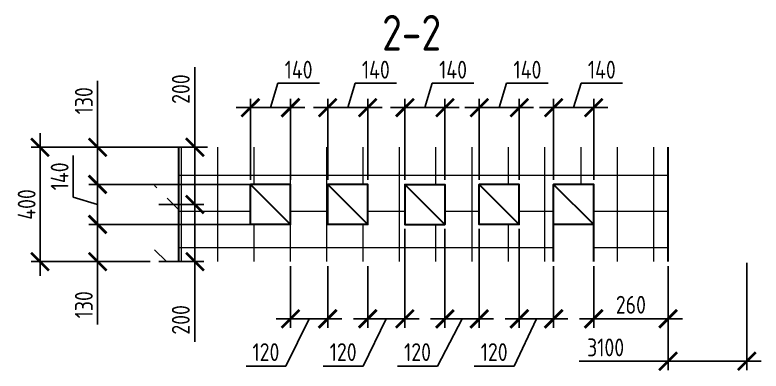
# Model space of a CAD drawing. Header units: millimetres. Extents: x -56498 to 234605, y -296269 to -29969.
# Drawn here: x 159444 to 162053, y -286182 to -284936 of the extents above; entities that cross this region are included whole.
import ezdxf
from ezdxf.enums import TextEntityAlignment as Align

# ---------------------------------------------------------------- set-up
doc = ezdxf.new("R2010")
doc.units = ezdxf.units.MM
doc.header["$LTSCALE"] = 100
doc.header["$PDMODE"] = 35
for name, color, linetype, lineweight in [('0.3', 7, 'Continuous', 30), ('Примітки 0.09', 200, 'Continuous', 9), ('Розміри 0.09', 5, 'Continuous', 9), ('Штрихування 0.09', 253, 'Continuous', 9)]:
    doc.layers.add(name, color=color, linetype=linetype, lineweight=lineweight)
doc.styles.add('GOST 2.304', font='CS_Gost2304.shx')
doc.dimstyles.new('SPDS', dxfattribs={"dimscale": 100, "dimtxt": 2.5, "dimasz": 2.5, "dimexe": 1.25, "dimexo": 0.625, "dimtad": 1, "dimrnd": 0.001, "dimtxsty": 'GOST 2.304', "dimblk": 'ARCHTICK', "dimcen": 2.5, "dimdle": 2, "dimadec": 0, "dimazin": 2, "dimtfac": 0.75, "dimtmove": 1, "dimatfit": 3, "dimfxl": 0, "dimtolj": 1, "dimarcsym": 0})

# ---------------------------------------------------------------- blocks, each defined once
blk = doc.blocks.new('_ArchTick')
at = {"color": 0, "linetype": 'ByBlock', "const_width": 0.15}
blk.add_lwpolyline([(-0.5, -0.5), (0.5, 0.5)], dxfattribs=at)
blk = doc.blocks.new('*D596')
at = {"layer": 'Defpoints', "color": 0, "transparency": 16777216}
for p in [(159733.263531232, -285399.0193500174), (160133.263531232, -285399.0193500174), (160383.263531232, -285529.0193498377)]:
    blk.add_point(p, dxfattribs=at)
at = {"layer": 'Розміри 0.09', "color": 0, "lineweight": -2, "transparency": 16777216}
for p, q in [((159733.263531232, -285166.7139923165), (159733.263531232, -285399.0193500174)), ((159733.263531232, -285579.0193498377), (159733.263531232, -285349.0193500174)), ((160117.638531232, -285399.0193500174), (159702.013531232, -285399.0193500174)), ((160367.638531232, -285529.0193498377), (159702.013531232, -285529.0193498377))]:
    blk.add_line(p, q, dxfattribs=at)
at = {"layer": 'Розміри 0.09', "color": 0, "lineweight": -2, "transparency": 16777216, "xscale": 62.5, "yscale": 62.5, "zscale": 62.5}
for p, rotation in [((159733.263531232, -285399.0193500174), 90), ((159733.263531232, -285529.0193498377), 270)]:
    blk.add_blockref('_ArchTick', p, dxfattribs=dict(at, rotation=rotation))
at = {"layer": 'Розміри 0.09', "color": 0, "transparency": 16777216, "insert": (159685.0941138496, -285236.2452423164), "char_height": 62.5, "attachment_point": 5, "rotation": 90, "style": 'GOST 2.304'}
blk.add_mtext('\\A1;130', dxfattribs=at)
blk = doc.blocks.new('*D597')
at = {"layer": 'Defpoints', "color": 0, "transparency": 16777216}
for p in [(160383.263531232, -285529.0193498377), (159733.263531232, -285669.0193501971), (160383.263531232, -285669.0193501971)]:
    blk.add_point(p, dxfattribs=at)
at = {"layer": 'Розміри 0.09', "color": 0, "lineweight": -2, "transparency": 16777216}
for p, q in [((159647.326031232, -285573.2381000174), (159647.326031232, -285427.9256000174)), ((159733.263531232, -285479.0193498377), (159733.263531232, -285719.0193501971)), ((160367.638531232, -285529.0193498377), (159702.013531232, -285529.0193498377)), ((159733.263531232, -285599.0193500174), (159647.326031232, -285573.2381000174)), ((160367.638531232, -285669.0193501971), (159702.013531232, -285669.0193501971))]:
    blk.add_line(p, q, dxfattribs=at)
at = {"layer": 'Розміри 0.09', "color": 0, "lineweight": -2, "transparency": 16777216, "xscale": 62.5, "yscale": 62.5, "zscale": 62.5}
for p, rotation in [((159733.263531232, -285529.0193498377), 90), ((159733.263531232, -285669.0193501971), 270)]:
    blk.add_blockref('_ArchTick', p, dxfattribs=dict(at, rotation=rotation))
at = {"layer": 'Розміри 0.09', "color": 0, "transparency": 16777216, "insert": (159600.451031232, -285500.5818500173), "char_height": 62.5, "attachment_point": 5, "rotation": 90, "style": 'GOST 2.304'}
blk.add_mtext('\\A1;140', dxfattribs=at)
blk = doc.blocks.new('*D598')
at = {"layer": 'Defpoints', "color": 0, "transparency": 16777216}
for p in [(160383.263531232, -285669.0193501971), (159733.263531232, -285799.0193500174), (159932.0722497261, -285799.0193500174)]:
    blk.add_point(p, dxfattribs=at)
at = {"layer": 'Розміри 0.09', "color": 0, "lineweight": -2, "transparency": 16777216}
for p, q in [((159733.263531232, -285619.0193501971), (159733.263531232, -285849.0193500174)), ((160367.638531232, -285669.0193501971), (159702.013531232, -285669.0193501971)), ((159916.4472497261, -285799.0193500174), (159702.013531232, -285799.0193500174)), ((159733.263531232, -286019.3544388821), (159733.263531232, -285799.0193500174))]:
    blk.add_line(p, q, dxfattribs=at)
at = {"layer": 'Розміри 0.09', "color": 0, "lineweight": -2, "transparency": 16777216, "xscale": 62.5, "yscale": 62.5, "zscale": 62.5}
for p, rotation in [((159733.263531232, -285669.0193501971), 90), ((159733.263531232, -285799.0193500174), 270)]:
    blk.add_blockref('_ArchTick', p, dxfattribs=dict(at, rotation=rotation))
at = {"layer": 'Розміри 0.09', "color": 0, "transparency": 16777216, "insert": (159685.0941138496, -285949.823188882), "char_height": 62.5, "attachment_point": 5, "rotation": 90, "style": 'GOST 2.304'}
blk.add_mtext('\\A1;130', dxfattribs=at)
blk = doc.blocks.new('*D599')
at = {"layer": 'Defpoints', "color": 0, "transparency": 16777216}
for p in [(159932.0722497261, -285399.0193500174), (160073.3944255369, -285399.0193500174), (159932.0722499465, -285599.019349931)]:
    blk.add_point(p, dxfattribs=at)
at = {"layer": 'Розміри 0.09', "color": 0, "lineweight": -2, "transparency": 16777216}
for p, q in [((160073.3944255369, -285118.8476925812), (160073.3944255369, -285399.0193500174)), ((160073.3944255369, -285649.019349931), (160073.3944255369, -285349.0193500174)), ((159947.6972497261, -285399.0193500174), (160104.6444255369, -285399.0193500174)), ((159947.6972499465, -285599.019349931), (160104.6444255369, -285599.019349931))]:
    blk.add_line(p, q, dxfattribs=at)
at = {"layer": 'Розміри 0.09', "color": 0, "lineweight": -2, "transparency": 16777216, "xscale": 62.5, "yscale": 62.5, "zscale": 62.5}
for p, rotation in [((160073.3944255369, -285399.0193500174), 90), ((160073.3944255369, -285599.019349931), 270)]:
    blk.add_blockref('_ArchTick', p, dxfattribs=dict(at, rotation=rotation))
at = {"layer": 'Розміри 0.09', "color": 0, "transparency": 16777216, "insert": (160024.0987808519, -285195.4101925811), "char_height": 62.5, "attachment_point": 5, "rotation": 90, "style": 'GOST 2.304'}
blk.add_mtext('\\A1;200', dxfattribs=at)
blk = doc.blocks.new('*D600')
at = {"layer": 'Defpoints', "color": 0, "transparency": 16777216}
for p in [(159932.0722499465, -285599.0193495091), (159932.0722492944, -285799.0193494227), (160073.3944251052, -285799.0193494227)]:
    blk.add_point(p, dxfattribs=at)
at = {"layer": 'Розміри 0.09', "color": 0, "lineweight": -2, "transparency": 16777216}
for p, q in [((160073.3944251052, -285549.0193495091), (160073.3944251052, -285849.0193494227)), ((159947.6972499465, -285599.0193495091), (160104.6444251052, -285599.0193495091)), ((159947.6972492944, -285799.0193494227), (160104.6444251052, -285799.0193494227)), ((160073.3944251052, -286079.1910071816), (160073.3944251052, -285799.0193494227))]:
    blk.add_line(p, q, dxfattribs=at)
at = {"layer": 'Розміри 0.09', "color": 0, "lineweight": -2, "transparency": 16777216, "xscale": 62.5, "yscale": 62.5, "zscale": 62.5}
for p, rotation in [((160073.3944251052, -285599.0193495091), 90), ((160073.3944251052, -285799.0193494227), 270)]:
    blk.add_blockref('_ArchTick', p, dxfattribs=dict(at, rotation=rotation))
at = {"layer": 'Розміри 0.09', "color": 0, "transparency": 16777216, "insert": (160024.0987804202, -286002.6285071815), "char_height": 62.5, "attachment_point": 5, "rotation": 90, "style": 'GOST 2.304'}
blk.add_mtext('\\A1;200', dxfattribs=at)
blk = doc.blocks.new('*D601')
at = {"layer": 'Defpoints', "color": 0, "transparency": 16777216}
for p in [(159932.0722497261, -285399.0193500174), (159532.0722497261, -285799.0193500174), (159932.0722497737, -285799.0193500174)]:
    blk.add_point(p, dxfattribs=at)
at = {"layer": 'Розміри 0.09', "color": 0, "lineweight": -2, "transparency": 16777216}
for p, q in [((159532.0722497261, -285349.0193500174), (159532.0722497261, -285849.0193500174)), ((159916.4472497261, -285399.0193500174), (159500.8222497261, -285399.0193500174)), ((159916.4472497737, -285799.0193500174), (159500.8222497261, -285799.0193500174))]:
    blk.add_line(p, q, dxfattribs=at)
at = {"layer": 'Розміри 0.09', "color": 0, "lineweight": -2, "transparency": 16777216, "xscale": 62.5, "yscale": 62.5, "zscale": 62.5}
for p, rotation in [((159532.0722497261, -285399.0193500174), 90), ((159532.0722497261, -285799.0193500174), 270)]:
    blk.add_blockref('_ArchTick', p, dxfattribs=dict(at, rotation=rotation))
at = {"layer": 'Розміри 0.09', "color": 0, "transparency": 16777216, "insert": (159485.1972497261, -285599.0193500173), "char_height": 62.5, "attachment_point": 5, "rotation": 90, "style": 'GOST 2.304'}
blk.add_mtext('\\A1;400', dxfattribs=at)
blk = doc.blocks.new('*D592')
at = {"layer": 'Defpoints', "color": 0, "transparency": 16777216}
for p in [(160807.5722498213, -285669.0193500837), (160677.5722498213, -285799.0193502633), (160677.5722498213, -285999.0193497242)]:
    blk.add_point(p, dxfattribs=at)
at = {"layer": 'Розміри 0.09', "color": 0, "lineweight": -2, "transparency": 16777216}
for p, q in [((160807.5722498213, -285684.6443500837), (160807.5722498213, -286030.2693497242)), ((160677.5722498213, -285814.6443502633), (160677.5722498213, -286030.2693497242)), ((160857.5722498213, -285999.0193497242), (160627.5722498213, -285999.0193497242)), ((160742.5722498213, -285999.0193497242), (160661.2662649958, -286164.7182922973)), ((160661.2662649958, -286164.7182922973), (160522.2037649958, -286164.7182922973))]:
    blk.add_line(p, q, dxfattribs=at)
at = {"layer": 'Розміри 0.09', "color": 0, "lineweight": -2, "transparency": 16777216, "xscale": 62.5, "yscale": 62.5, "zscale": 62.5, "rotation": 180}
blk.add_blockref('_ArchTick', (160677.5722498213, -285999.0193497242), dxfattribs=at)
at = {"layer": 'Розміри 0.09', "color": 0, "lineweight": -2, "transparency": 16777216, "xscale": 62.5, "yscale": 62.5, "zscale": 62.5}
blk.add_blockref('_ArchTick', (160807.5722498213, -285999.0193497242), dxfattribs=at)
at = {"layer": 'Розміри 0.09', "color": 0, "transparency": 16777216, "insert": (160591.7350149958, -286115.4226476122), "char_height": 62.5, "attachment_point": 5, "style": 'GOST 2.304'}
blk.add_mtext('\\A1;120', dxfattribs=at)
blk = doc.blocks.new('*D593')
at = {"layer": 'Defpoints', "color": 0, "transparency": 16777216}
for p in [(160947.5722498213, -285669.0193500836), (161067.5722498213, -285669.0193500837), (160947.5722498213, -285999.0193497242)]:
    blk.add_point(p, dxfattribs=at)
at = {"layer": 'Розміри 0.09', "color": 0, "lineweight": -2, "transparency": 16777216}
for p, q in [((160947.5722498213, -285684.6443500836), (160947.5722498213, -286030.2693497242)), ((161067.5722498213, -285684.6443500837), (161067.5722498213, -286030.2693497242)), ((161117.5722498213, -285999.0193497242), (160897.5722498213, -285999.0193497242)), ((161007.5722498213, -285999.0193497242), (160921.2662649958, -286164.7182922973)), ((160921.2662649958, -286164.7182922973), (160782.2037649958, -286164.7182922973))]:
    blk.add_line(p, q, dxfattribs=at)
at = {"layer": 'Розміри 0.09', "color": 0, "lineweight": -2, "transparency": 16777216, "xscale": 62.5, "yscale": 62.5, "zscale": 62.5, "rotation": 180}
blk.add_blockref('_ArchTick', (160947.5722498213, -285999.0193497242), dxfattribs=at)
at = {"layer": 'Розміри 0.09', "color": 0, "lineweight": -2, "transparency": 16777216, "xscale": 62.5, "yscale": 62.5, "zscale": 62.5}
blk.add_blockref('_ArchTick', (161067.5722498213, -285999.0193497242), dxfattribs=at)
at = {"layer": 'Розміри 0.09', "color": 0, "transparency": 16777216, "insert": (160851.7350149958, -286115.4226476122), "char_height": 62.5, "attachment_point": 5, "style": 'GOST 2.304'}
blk.add_mtext('\\A1;120', dxfattribs=at)
blk = doc.blocks.new('*D594')
at = {"layer": 'Defpoints', "color": 0, "transparency": 16777216}
for p in [(160407.5722498213, -285799.0193502633), (160537.5722498425, -285799.0193499185), (160407.5722498213, -285999.0193497242)]:
    blk.add_point(p, dxfattribs=at)
at = {"layer": 'Розміри 0.09', "color": 0, "lineweight": -2, "transparency": 16777216}
for p, q in [((160407.5722498213, -285814.6443502633), (160407.5722498213, -286030.2693497242)), ((160537.5722498425, -285814.6443499185), (160537.5722498425, -286030.2693497242)), ((160587.5722498425, -285999.0193497242), (160357.5722498213, -285999.0193497242)), ((160472.5722498319, -285999.0193497242), (160391.2662649958, -286164.7182922973)), ((160391.2662649958, -286164.7182922973), (160252.2037649958, -286164.7182922973))]:
    blk.add_line(p, q, dxfattribs=at)
at = {"layer": 'Розміри 0.09', "color": 0, "lineweight": -2, "transparency": 16777216, "xscale": 62.5, "yscale": 62.5, "zscale": 62.5, "rotation": 180}
blk.add_blockref('_ArchTick', (160407.5722498213, -285999.0193497242), dxfattribs=at)
at = {"layer": 'Розміри 0.09', "color": 0, "lineweight": -2, "transparency": 16777216, "xscale": 62.5, "yscale": 62.5, "zscale": 62.5}
blk.add_blockref('_ArchTick', (160537.5722498425, -285999.0193497242), dxfattribs=at)
at = {"layer": 'Розміри 0.09', "color": 0, "transparency": 16777216, "insert": (160321.7350149958, -286115.4226476122), "char_height": 62.5, "attachment_point": 5, "style": 'GOST 2.304'}
blk.add_mtext('\\A1;120', dxfattribs=at)
blk = doc.blocks.new('*D591')
at = {"layer": 'Defpoints', "color": 0, "transparency": 16777216}
for p in [(161207.5722498213, -285669.0193500836), (161327.5722498213, -285799.0193497242), (161327.5722498213, -285999.0193497242)]:
    blk.add_point(p, dxfattribs=at)
at = {"layer": 'Розміри 0.09', "color": 0, "lineweight": -2, "transparency": 16777216}
for p, q in [((161207.5722498213, -285684.6443500836), (161207.5722498213, -286030.2693497242)), ((161327.5722498213, -285814.6443497242), (161327.5722498213, -286030.2693497242)), ((161157.5722498213, -285999.0193497242), (161377.5722498213, -285999.0193497242)), ((161267.5722498213, -285999.0193497242), (161189.2145753792, -286164.7182922973)), ((161189.2145753792, -286164.7182922973), (161050.1520753792, -286164.7182922973))]:
    blk.add_line(p, q, dxfattribs=at)
at = {"layer": 'Розміри 0.09', "color": 0, "lineweight": -2, "transparency": 16777216, "xscale": 62.5, "yscale": 62.5, "zscale": 62.5, "rotation": 180}
blk.add_blockref('_ArchTick', (161207.5722498213, -285999.0193497242), dxfattribs=at)
at = {"layer": 'Розміри 0.09', "color": 0, "lineweight": -2, "transparency": 16777216, "xscale": 62.5, "yscale": 62.5, "zscale": 62.5}
blk.add_blockref('_ArchTick', (161327.5722498213, -285999.0193497242), dxfattribs=at)
at = {"layer": 'Розміри 0.09', "color": 0, "transparency": 16777216, "insert": (161119.6833253792, -286115.4226476122), "char_height": 62.5, "attachment_point": 5, "style": 'GOST 2.304'}
blk.add_mtext('\\A1;120', dxfattribs=at)
blk = doc.blocks.new('*D595')
at = {"layer": 'Defpoints', "color": 0, "transparency": 16777216}
for p in [(161727.5722498213, -285799.0193497242), (162002.8014553901, -285787.5351547649), (162002.8014553901, -286147.1834457242)]:
    blk.add_point(p, dxfattribs=at)
at = {"layer": 'Розміри 0.09', "color": 0, "lineweight": -2, "transparency": 16777216}
for p, q in [((161727.5722498213, -285814.6443497242), (161727.5722498213, -286178.4334457242)), ((162002.8014553901, -285803.1601547649), (162002.8014553901, -286178.4334457242)), ((161416.3733103093, -286147.1834457242), (161727.5722498213, -286147.1834457242)), ((161677.5722498213, -286147.1834457242), (162052.8014553901, -286147.1834457242))]:
    blk.add_line(p, q, dxfattribs=at)
at = {"layer": 'Розміри 0.09', "color": 0, "lineweight": -2, "transparency": 16777216, "xscale": 62.5, "yscale": 62.5, "zscale": 62.5, "rotation": 180}
blk.add_blockref('_ArchTick', (161727.5722498213, -286147.1834457242), dxfattribs=at)
at = {"layer": 'Розміри 0.09', "color": 0, "lineweight": -2, "transparency": 16777216, "xscale": 62.5, "yscale": 62.5, "zscale": 62.5}
blk.add_blockref('_ArchTick', (162002.8014553901, -286147.1834457242), dxfattribs=at)
at = {"layer": 'Розміри 0.09', "color": 0, "transparency": 16777216, "insert": (161509.3420603093, -286099.0140283418), "char_height": 62.5, "attachment_point": 5, "style": 'GOST 2.304'}
blk.add_mtext('\\A1;3100', dxfattribs=at)
blk = doc.blocks.new('*D612')
at = {"layer": 'Defpoints', "color": 0, "transparency": 16777216}
for p in [(161467.5722498213, -285799.0193497667), (161727.5722498213, -285799.0193497242), (161727.5722498213, -285999.0193497667)]:
    blk.add_point(p, dxfattribs=at)
at = {"layer": 'Розміри 0.09', "color": 0, "lineweight": -2, "transparency": 16777216}
for p, q in [((161467.5722498213, -285814.6443497667), (161467.5722498213, -286030.2693497667)), ((161727.5722498213, -285814.6443497242), (161727.5722498213, -286030.2693497667)), ((161417.5722498213, -285999.0193497667), (161777.5722498213, -285999.0193497667))]:
    blk.add_line(p, q, dxfattribs=at)
at = {"layer": 'Розміри 0.09', "color": 0, "lineweight": -2, "transparency": 16777216, "xscale": 62.5, "yscale": 62.5, "zscale": 62.5, "rotation": 180}
blk.add_blockref('_ArchTick', (161467.5722498213, -285999.0193497667), dxfattribs=at)
at = {"layer": 'Розміри 0.09', "color": 0, "lineweight": -2, "transparency": 16777216, "xscale": 62.5, "yscale": 62.5, "zscale": 62.5}
blk.add_blockref('_ArchTick', (161727.5722498213, -285999.0193497667), dxfattribs=at)
at = {"layer": 'Розміри 0.09', "color": 0, "transparency": 16777216, "insert": (161597.5722498213, -285949.7237050816), "char_height": 62.5, "attachment_point": 5, "style": 'GOST 2.304'}
blk.add_mtext('\\A1;260', dxfattribs=at)
blk = doc.blocks.new('*D634')
at = {"layer": 'Defpoints', "color": 0, "transparency": 16777216}
for p in [(160407.5722498213, -285260.3892647215), (160267.5722498213, -285529.0193493549), (160407.5722498213, -285529.0193493549)]:
    blk.add_point(p, dxfattribs=at)
at = {"layer": 'Розміри 0.09', "color": 0, "lineweight": -2, "transparency": 16777216}
for p, q in [((160337.5722498213, -285260.3892647215), (160363.3534998213, -285174.4517647215)), ((160363.3534998213, -285174.4517647215), (160508.6659998213, -285174.4517647215)), ((160267.5722498213, -285513.3943493549), (160267.5722498213, -285229.1392647215)), ((160407.5722498213, -285513.3943493549), (160407.5722498213, -285229.1392647215)), ((160217.5722498213, -285260.3892647215), (160457.5722498213, -285260.3892647215))]:
    blk.add_line(p, q, dxfattribs=at)
at = {"layer": 'Розміри 0.09', "color": 0, "lineweight": -2, "transparency": 16777216, "xscale": 62.5, "yscale": 62.5, "zscale": 62.5, "rotation": 180}
blk.add_blockref('_ArchTick', (160267.5722498213, -285260.3892647215), dxfattribs=at)
at = {"layer": 'Розміри 0.09', "color": 0, "lineweight": -2, "transparency": 16777216, "xscale": 62.5, "yscale": 62.5, "zscale": 62.5}
blk.add_blockref('_ArchTick', (160407.5722498213, -285260.3892647215), dxfattribs=at)
at = {"layer": 'Розміри 0.09', "color": 0, "transparency": 16777216, "insert": (160436.0097498213, -285127.5767647215), "char_height": 62.5, "attachment_point": 5, "style": 'GOST 2.304'}
blk.add_mtext('\\A1;140', dxfattribs=at)
blk = doc.blocks.new('*D635')
at = {"layer": 'Defpoints', "color": 0, "transparency": 16777216}
for p in [(160677.5722498213, -285260.3892647215), (160537.5722498213, -285529.0193493549), (160677.5722498213, -285529.0193493549)]:
    blk.add_point(p, dxfattribs=at)
at = {"layer": 'Розміри 0.09', "color": 0, "lineweight": -2, "transparency": 16777216}
for p, q in [((160607.5722498213, -285260.3892647215), (160633.3534998213, -285174.4517647215)), ((160633.3534998213, -285174.4517647215), (160778.6659998213, -285174.4517647215)), ((160537.5722498213, -285513.3943493549), (160537.5722498213, -285229.1392647215)), ((160677.5722498213, -285513.3943493549), (160677.5722498213, -285229.1392647215)), ((160487.5722498213, -285260.3892647215), (160727.5722498213, -285260.3892647215))]:
    blk.add_line(p, q, dxfattribs=at)
at = {"layer": 'Розміри 0.09', "color": 0, "lineweight": -2, "transparency": 16777216, "xscale": 62.5, "yscale": 62.5, "zscale": 62.5, "rotation": 180}
blk.add_blockref('_ArchTick', (160537.5722498213, -285260.3892647215), dxfattribs=at)
at = {"layer": 'Розміри 0.09', "color": 0, "lineweight": -2, "transparency": 16777216, "xscale": 62.5, "yscale": 62.5, "zscale": 62.5}
blk.add_blockref('_ArchTick', (160677.5722498213, -285260.3892647215), dxfattribs=at)
at = {"layer": 'Розміри 0.09', "color": 0, "transparency": 16777216, "insert": (160706.0097498213, -285127.5767647215), "char_height": 62.5, "attachment_point": 5, "style": 'GOST 2.304'}
blk.add_mtext('\\A1;140', dxfattribs=at)
blk = doc.blocks.new('*D636')
at = {"layer": 'Defpoints', "color": 0, "transparency": 16777216}
for p in [(160947.5722498213, -285260.3892647215), (160807.5722498213, -285529.0193493549), (160947.5722498213, -285529.0193493549)]:
    blk.add_point(p, dxfattribs=at)
at = {"layer": 'Розміри 0.09', "color": 0, "lineweight": -2, "transparency": 16777216}
for p, q in [((160877.5722498213, -285260.3892647215), (160903.3534998213, -285174.4517647215)), ((160903.3534998213, -285174.4517647215), (161048.6659998213, -285174.4517647215)), ((160807.5722498213, -285513.3943493549), (160807.5722498213, -285229.1392647215)), ((160947.5722498213, -285513.3943493549), (160947.5722498213, -285229.1392647215)), ((160757.5722498213, -285260.3892647215), (160997.5722498213, -285260.3892647215))]:
    blk.add_line(p, q, dxfattribs=at)
at = {"layer": 'Розміри 0.09', "color": 0, "lineweight": -2, "transparency": 16777216, "xscale": 62.5, "yscale": 62.5, "zscale": 62.5, "rotation": 180}
blk.add_blockref('_ArchTick', (160807.5722498213, -285260.3892647215), dxfattribs=at)
at = {"layer": 'Розміри 0.09', "color": 0, "lineweight": -2, "transparency": 16777216, "xscale": 62.5, "yscale": 62.5, "zscale": 62.5}
blk.add_blockref('_ArchTick', (160947.5722498213, -285260.3892647215), dxfattribs=at)
at = {"layer": 'Розміри 0.09', "color": 0, "transparency": 16777216, "insert": (160976.0097498213, -285127.5767647215), "char_height": 62.5, "attachment_point": 5, "style": 'GOST 2.304'}
blk.add_mtext('\\A1;140', dxfattribs=at)
blk = doc.blocks.new('*D637')
at = {"layer": 'Defpoints', "color": 0, "transparency": 16777216}
for p in [(161207.5722498213, -285260.3892654502), (161067.5722498213, -285529.0193500836), (161207.5722498213, -285529.0193500836)]:
    blk.add_point(p, dxfattribs=at)
at = {"layer": 'Розміри 0.09', "color": 0, "lineweight": -2, "transparency": 16777216}
for p, q in [((161137.5722498213, -285260.3892654502), (161163.3534998213, -285174.4517654502)), ((161163.3534998213, -285174.4517654502), (161308.6659998213, -285174.4517654502)), ((161067.5722498213, -285513.3943500836), (161067.5722498213, -285229.1392654502)), ((161207.5722498213, -285513.3943500836), (161207.5722498213, -285229.1392654502)), ((161017.5722498213, -285260.3892654502), (161257.5722498213, -285260.3892654502))]:
    blk.add_line(p, q, dxfattribs=at)
at = {"layer": 'Розміри 0.09', "color": 0, "lineweight": -2, "transparency": 16777216, "xscale": 62.5, "yscale": 62.5, "zscale": 62.5, "rotation": 180}
blk.add_blockref('_ArchTick', (161067.5722498213, -285260.3892654502), dxfattribs=at)
at = {"layer": 'Розміри 0.09', "color": 0, "lineweight": -2, "transparency": 16777216, "xscale": 62.5, "yscale": 62.5, "zscale": 62.5}
blk.add_blockref('_ArchTick', (161207.5722498213, -285260.3892654502), dxfattribs=at)
at = {"layer": 'Розміри 0.09', "color": 0, "transparency": 16777216, "insert": (161236.0097498213, -285127.5767654502), "char_height": 62.5, "attachment_point": 5, "style": 'GOST 2.304'}
blk.add_mtext('\\A1;140', dxfattribs=at)
blk = doc.blocks.new('*D638')
at = {"layer": 'Defpoints', "color": 0, "transparency": 16777216}
for p in [(161467.5722498213, -285260.3892654502), (161327.5722498213, -285529.0193500836), (161467.5722498213, -285529.0193500836)]:
    blk.add_point(p, dxfattribs=at)
at = {"layer": 'Розміри 0.09', "color": 0, "lineweight": -2, "transparency": 16777216}
for p, q in [((161397.5722498213, -285260.3892654502), (161423.3534998213, -285174.4517654502)), ((161423.3534998213, -285174.4517654502), (161568.6659998213, -285174.4517654502)), ((161327.5722498213, -285513.3943500836), (161327.5722498213, -285229.1392654502)), ((161467.5722498213, -285513.3943500836), (161467.5722498213, -285229.1392654502)), ((161277.5722498213, -285260.3892654502), (161517.5722498213, -285260.3892654502))]:
    blk.add_line(p, q, dxfattribs=at)
at = {"layer": 'Розміри 0.09', "color": 0, "lineweight": -2, "transparency": 16777216, "xscale": 62.5, "yscale": 62.5, "zscale": 62.5, "rotation": 180}
blk.add_blockref('_ArchTick', (161327.5722498213, -285260.3892654502), dxfattribs=at)
at = {"layer": 'Розміри 0.09', "color": 0, "lineweight": -2, "transparency": 16777216, "xscale": 62.5, "yscale": 62.5, "zscale": 62.5}
blk.add_blockref('_ArchTick', (161467.5722498213, -285260.3892654502), dxfattribs=at)
at = {"layer": 'Розміри 0.09', "color": 0, "transparency": 16777216, "insert": (161496.0097498213, -285127.5767654502), "char_height": 62.5, "attachment_point": 5, "style": 'GOST 2.304'}
blk.add_mtext('\\A1;140', dxfattribs=at)

msp = doc.modelspace()

# ---------------------------------------------------------------- hatches: boundary and pattern name
at = {"layer": 'Штрихування 0.09', "ltscale": 0.25}
h = msp.add_hatch(dxfattribs=at)
h.set_pattern_fill('ANSI31', color=256, scale=50, angle=90, style=0)
h.set_pattern_definition([(135, (-639.9459963201662, -3053.882812918921), (-112.2532015133644, -112.2532015133644), [])])
h.paths.add_polyline_path([(160017.5722498213, -285399.0193500034), (159932.0722498213, -285399.0193500174), (159932.0722498213, -285536.5193500174), (159994.5722498214, -285567.7693500174), (159869.5722498213, -285630.2693500174), (159932.0722498213, -285661.5193500174), (159932.0722498213, -285799.0193500174), (160017.5722498213, -285799.0193500034)])
h = msp.add_hatch(dxfattribs=at)
h.set_pattern_fill('NET', color=256, scale=40, angle=90, style=0)
h.set_pattern_definition([(90, (-501.5651528118178, 0), (-127, 7.776507174585693e-15), []), (180, (-501.5651528118178, 0), (-1.555301434917138e-14, -127), [])])
h.paths.add_polyline_path([(161207.5722498213, -285399.0193498091), (161067.5722498213, -285399.019349832), (161067.5722498213, -285529.0193500836), (161207.5722498213, -285529.0193500836)], flags=17)
h.paths.add_polyline_path([(160947.5722498213, -285399.0193498516), (160807.5722498213, -285399.0193498745), (160807.5722498213, -285529.0193500836), (160947.5722498213, -285529.0193500836)], flags=17)
h.paths.add_polyline_path([(160677.5722498213, -285669.0193500836), (160537.5722498213, -285669.0193500836), (160537.5722498213, -285799.0193499185), (160677.5722498213, -285799.0193498957)], flags=17)
h.paths.add_polyline_path([(160407.5722498213, -285669.0193500836), (160267.5722498213, -285669.0193500836), (160267.5722498213, -285799.0193499626), (160407.5722498213, -285799.0193499398)], flags=17)
h.paths.add_polyline_path([(161327.5722498213, -285669.0193500836), (161327.5722498213, -285529.0193500836), (161467.5722498213, -285529.0193500836), (161467.5722498213, -285669.0193500836), (161467.5722498213, -285799.0193497667), (161727.5722498214, -285799.0193497242), (161727.5722498213, -285399.0193497242), (161207.5722498213, -285399.0193498092), (161207.5722498213, -285529.0193500836), (161207.5722498213, -285669.0193500836), (161067.5722498213, -285669.0193500836), (161067.5722498213, -285529.0193500836), (161067.5722498213, -285399.019349832), (160947.5722498213, -285399.0193498516), (160947.5722498213, -285529.0193500836), (160947.5722498213, -285669.0193500836), (160807.5722498213, -285669.0193500836), (160807.5722498213, -285529.0193500836), (160807.5722498213, -285399.0193498745), (160017.5722498213, -285399.0193500034), (160017.5722498213, -285799.0193500034), (160267.5722498213, -285799.0193499625), (160267.5722498213, -285669.0193500836), (160267.5722498213, -285529.0193500836), (160407.5722498213, -285529.0193500836), (160407.5722498213, -285669.0193500836), (160407.5722498213, -285799.0193499397), (160537.5722498213, -285799.0193499185), (160537.5722498213, -285669.0193500836), (160537.5722498213, -285529.0193500836), (160677.5722498213, -285529.0193500836), (160677.5722498213, -285669.0193500836), (160677.5722498213, -285799.0193498957), (161327.5722498213, -285799.0193497895)])

# ---------------------------------------------------------------- linework, layer by layer
at = {"layer": '0.3'}
for p, q in [((160017.5722498213, -285799.0193500034), (160017.5722498213, -285399.0193500034)), ((161727.5722498213, -285799.0193497242), (161727.5722498213, -285399.0193497242)), ((161327.5722498213, -285799.0193500836), (161327.5722498213, -285669.0193500836)), ((161467.5722498213, -285799.0193500836), (161467.5722498213, -285669.0193500836))]:
    msp.add_line(p, q, dxfattribs=at)
for points in [[(160407.5722498213, -285669.0193500836), (160267.5722498213, -285669.0193500836), (160267.5722498213, -285529.0193500836), (160407.5722498213, -285669.0193500836), (160407.5722498213, -285529.0193500836), (160267.5722498213, -285529.0193500836)], [(160677.5722498213, -285669.0193500836), (160537.5722498213, -285669.0193500836), (160537.5722498213, -285529.0193500836), (160677.5722498213, -285669.0193500836), (160677.5722498213, -285529.0193500836), (160537.5722498213, -285529.0193500836)], [(160807.5722498213, -285529.0193500836), (160947.5722498213, -285529.0193500836), (160947.5722498213, -285669.0193500836), (160807.5722498213, -285529.0193500836), (160807.5722498213, -285669.0193500836), (160947.5722498213, -285669.0193500836)], [(161207.5722498213, -285669.0193500836), (161067.5722498213, -285669.0193500836), (161067.5722498213, -285529.0193500836), (161207.5722498213, -285669.0193500836), (161207.5722498213, -285529.0193500836), (161067.5722498213, -285529.0193500836)], [(161467.5722498213, -285669.0193500836), (161327.5722498213, -285669.0193500836), (161327.5722498213, -285529.0193500836), (161467.5722498213, -285669.0193500836), (161467.5722498213, -285529.0193500836), (161327.5722498213, -285529.0193500836)]]:
    msp.add_lwpolyline(points, dxfattribs=at)

# ---------------------------------------------------------------- texts
at = {"layer": 'Примітки 0.09', "ltscale": 0.25, "style": 'GOST 2.304'}
msp.add_text('2-2', height=125, dxfattribs=at).set_placement((160831.0539228344, -285060.993695182), align=Align.CENTER)

# ---------------------------------------------------------------- dimensions: what is measured, and where the dimension line sits
at = {"layer": 'Розміри 0.09'}
for base, p1, p2, picture, middle in [((160407.5722498213, -285260.3892647215), (160267.5722498213, -285529.0193493549), (160407.5722498213, -285529.0193493549), '*D634', (160378.9784998213, -285127.5767647215)), ((160677.5722498213, -285260.3892647215), (160537.5722498213, -285529.0193493549), (160677.5722498213, -285529.0193493549), '*D635', (160648.9784998213, -285127.5767647215)), ((160947.5722498213, -285260.3892647215), (160807.5722498213, -285529.0193493549), (160947.5722498213, -285529.0193493549), '*D636', (160918.9784998213, -285127.5767647215)), ((161207.5722498213, -285260.3892654502), (161067.5722498213, -285529.0193500836), (161207.5722498213, -285529.0193500836), '*D637', (161178.9784998213, -285127.5767654502)), ((161467.5722498213, -285260.3892654502), (161327.5722498213, -285529.0193500836), (161467.5722498213, -285529.0193500836), '*D638', (161438.9784998213, -285127.5767654502)), ((161727.5722498213, -285999.0193497667), (161467.5722498213, -285799.0193497667), (161727.5722498213, -285799.0193497242), '*D612', (161597.5722498213, -285949.7237050816))]:
    dim = msp.add_linear_dim(base=base, p1=p1, p2=p2, dimstyle='SPDS', override={"dimscale": 25, "dimlfac": 1, "dimtxsty": 'GOST 2.304', "dimblk1": 'ArchTick', "dimblk2": 'ArchTick', "dimsah": 1, "dimtolj": 1}, dxfattribs=at)
    dim.commit()
    dim.dimension.update_dxf_attribs({"geometry": picture, "text_midpoint": middle})
for base, p1, p2, angle, picture, middle in [((160073.3944255369, -285399.0193500174), (159932.0722499465, -285599.019349931), (159932.0722497261, -285399.0193500174), 90, '*D599', (160081.5057131077, -285195.4101925811)), ((159733.263531232, -285399.0193500174), (160383.263531232, -285529.0193498377), (160133.263531232, -285399.0193500174), 90, '*D596', (159733.263531232, -285236.2452423164)), ((160073.3944251052, -285799.0193494227), (159932.0722499465, -285599.0193495091), (159932.0722492944, -285799.0193494227), 269.9999998762904, '*D600', (160081.5057122365, -286002.6285071815)), ((159733.263531232, -285799.0193500174), (160383.263531232, -285669.0193501971), (159932.0722497261, -285799.0193500174), 90, '*D598', (159746.5867101269, -285949.823188882))]:
    dim = msp.add_linear_dim(base=base, p1=p1, p2=p2, angle=angle, dimstyle='SPDS', override={"dimscale": 25, "dimlfac": 1, "dimtxsty": 'GOST 2.304', "dimblk1": 'ArchTick', "dimblk2": 'ArchTick', "dimsah": 1, "dimtolj": 1}, dxfattribs=at)
    dim.commit()
    dim.dimension.update_dxf_attribs({"geometry": picture, "text_midpoint": middle, "dimtype": 160})
for base, p1, p2, picture, middle in [((159532.0722497261, -285799.0193500174), (159932.0722497261, -285399.0193500174), (159932.0722497737, -285799.0193500174), '*D601', (159485.1972497261, -285599.0193500173)), ((159733.263531232, -285669.0193501971), (160383.263531232, -285529.0193498377), (160383.263531232, -285669.0193501971), '*D597', (159600.451031232, -285557.6131000173))]:
    dim = msp.add_linear_dim(base=base, p1=p1, p2=p2, angle=90, dimstyle='SPDS', override={"dimscale": 25, "dimlfac": 1, "dimtxsty": 'GOST 2.304', "dimblk1": 'ArchTick', "dimblk2": 'ArchTick', "dimsah": 1, "dimtolj": 1}, dxfattribs=at)
    dim.commit()
    dim.dimension.update_dxf_attribs({"geometry": picture, "text_midpoint": middle})
for base, p1, p2, text, picture, middle in [((160677.5722498213, -285999.0193497242), (160807.5722498213, -285669.0193500837), (160677.5722498213, -285799.0193502633), '120', '*D592', (160645.6412649958, -286164.7182922973)), ((160947.5722498213, -285999.0193497242), (161067.5722498213, -285669.0193500837), (160947.5722498213, -285669.0193500836), '120', '*D593', (160905.6412649958, -286164.7182922973)), ((160407.5722498213, -285999.0193497242), (160537.5722498425, -285799.0193499185), (160407.5722498213, -285799.0193502633), '120', '*D594', (160375.6412649958, -286164.7182922973)), ((162002.8014553901, -286147.1834457242), (161727.5722498213, -285799.0193497242), (162002.8014553901, -285787.5351547649), '3100', '*D595', (161509.3420603093, -286177.9923672656))]:
    dim = msp.add_linear_dim(base=base, p1=p1, p2=p2, text=text, dimstyle='SPDS', override={"dimscale": 25, "dimlfac": 1, "dimtxsty": 'GOST 2.304', "dimblk1": 'ArchTick', "dimblk2": 'ArchTick', "dimsah": 1, "dimtolj": 1}, dxfattribs=at)
    dim.commit()
    dim.dimension.update_dxf_attribs({"geometry": picture, "text_midpoint": middle, "dimtype": 160})
dim = msp.add_linear_dim(base=(161327.5722498213, -285999.0193497242), p1=(161207.5722498213, -285669.0193500836), p2=(161327.5722498213, -285799.0193497242), dimstyle='SPDS', override={"dimscale": 25, "dimlfac": 1, "dimtxsty": 'GOST 2.304', "dimblk1": 'ArchTick', "dimblk2": 'ArchTick', "dimsah": 1, "dimtolj": 1}, dxfattribs=at)
dim.commit()
dim.dimension.update_dxf_attribs({"geometry": '*D591', "text_midpoint": (161173.5895753792, -286164.7182922973), "dimtype": 160})

doc.saveas('drawing.dxf')
